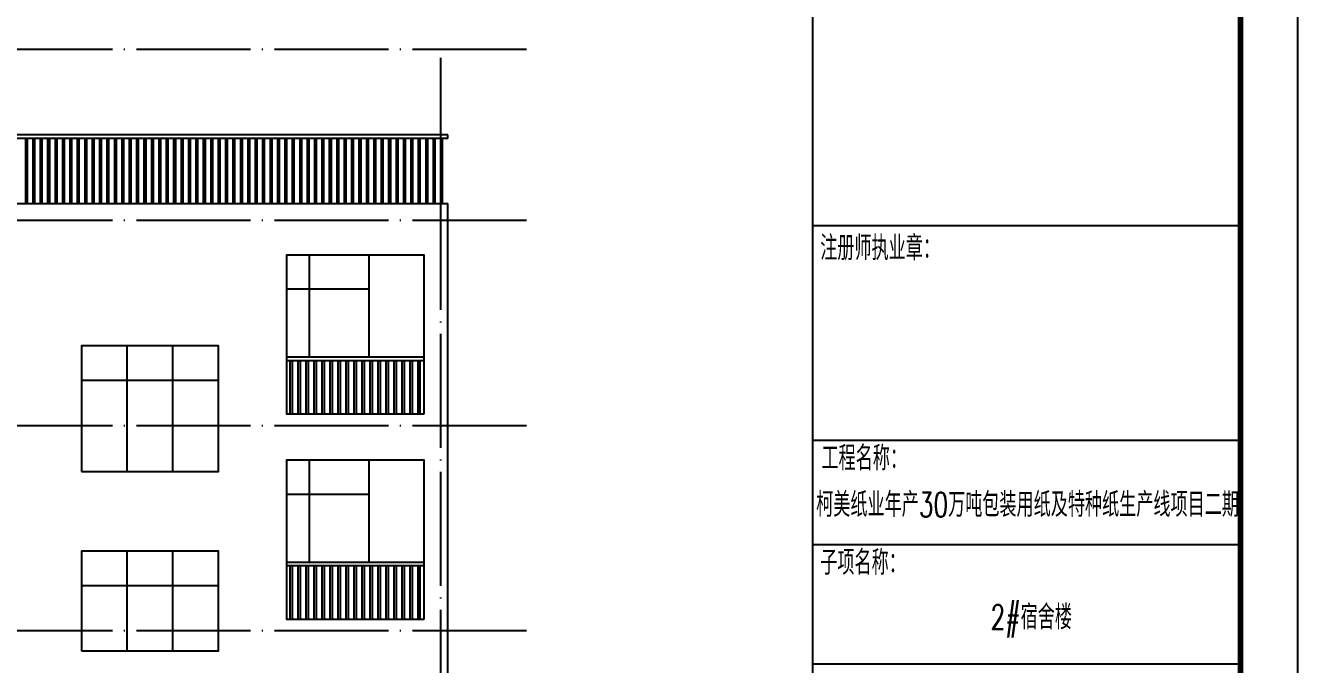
# Model space of a CAD drawing. Extents: x -695846 to 822170, y -413475 to 397179.
# Drawn here: x 372511 to 394820, y -56181 to -44972 of the extents above; entities that cross this region are included whole.
import ezdxf
from ezdxf.enums import TextEntityAlignment as Align

# ---------------------------------------------------------------- set-up
doc = ezdxf.new("R2010")
doc.units = 0
doc.header["$LTSCALE"] = 1000
doc.header["$MEASUREMENT"] = 0
doc.linetypes.add('DOTE', pattern=[2.42, 2, -0.2, 0.02, -0.2])
for name, color, linetype in [('A-立面阳台栏杆', 157, 'Continuous'), ('DOTE', 1, 'DOTE'), ('T-图框-175', 175, 'Continuous'), ('TK', 4, 'Continuous'), ('WINDOW', 4, 'Continuous')]:
    doc.layers.add(name, color=color, linetype=linetype)
doc.styles.add('tk', font='txt.shx', dxfattribs={"width": 0.7, "bigfont": 'hztxt.shx'})

# ---------------------------------------------------------------- blocks, each defined once
blk = doc.blocks.new('3er1t35wer1t')
at = {"layer": 'TK', "color": 7}
for p, q in [((313385, 281503), (320878, 281503)), ((313400, 277740), (320900, 277740)), ((313379, 275909), (320879, 275909)), ((313385, 273816), (320885, 273816))]:
    blk.add_line(p, q, dxfattribs=at)
blk.add_lwpolyline([(313385, 263477), (313385, 303477), (320885, 303477), (320885, 263477)], close=True, dxfattribs=at)
at = {"layer": 'TK', "color": 7, "lineweight": -3, "style": 'tk', "width": 0.7}
for s, p in [('注册师执业章：', (313515, 280897)), ('工程名称：', (313537, 277210)), ('子项名称：', (313516, 275379))]:
    blk.add_text(s, height=428.6, dxfattribs=at).set_placement(p)
blk.add_text('柯美纸业年产30万吨包装用纸及特种纸生产线项目二期', height=428.57, dxfattribs=at).set_placement((317151, 276396), align=Align.CENTER)

msp = doc.modelspace()

# ---------------------------------------------------------------- linework, layer by layer
msp.add_line((379916, -59642), (379916, -48092))
msp.add_lwpolyline([(343976, -48092), (379916, -48092)])
for points in [[(379496, -51792), (377096, -51792), (377096, -48992), (379496, -48992)], [(379496, -55392), (377096, -55392), (377096, -52592), (379496, -52592)]]:
    msp.add_lwpolyline(points, close=True)
at = {"layer": 'A-立面阳台栏杆'}
for p, q in [((379496, -50792), (377096, -50792)), ((379496, -50852), (377096, -50852)), ((379496, -54392), (377096, -54392)), ((379496, -54452), (377096, -54452))]:
    msp.add_line(p, q, dxfattribs=at)
for points in [[(379916, -46892), (343976, -46892)], [(379916, -46952), (343976, -46952)], [(372516, -48092), (372516, -46952)], [(372546, -48092), (372546, -46952)], [(372646, -48092), (372646, -46952)], [(372676, -48092), (372676, -46952)], [(372776, -48092), (372776, -46952)], [(372806, -48092), (372806, -46952)], [(372906, -48092), (372906, -46952)], [(372936, -48092), (372936, -46952)], [(373036, -48092), (373036, -46952)], [(373066, -48092), (373066, -46952)], [(373166, -48092), (373166, -46952)], [(373196, -48092), (373196, -46952)], [(373296, -48092), (373296, -46952)], [(373326, -48092), (373326, -46952)], [(373426, -48092), (373426, -46952)], [(373456, -48092), (373456, -46952)], [(373556, -48092), (373556, -46952)], [(373586, -48092), (373586, -46952)], [(373686, -48092), (373686, -46952)], [(373716, -48092), (373716, -46952)], [(373816, -48092), (373816, -46952)], [(373846, -48092), (373846, -46952)], [(373946, -48092), (373946, -46952)], [(373976, -48092), (373976, -46952)], [(374076, -48092), (374076, -46952)], [(374106, -48092), (374106, -46952)], [(374206, -48092), (374206, -46952)], [(374236, -48092), (374236, -46952)], [(374336, -48092), (374336, -46952)], [(374366, -48092), (374366, -46952)], [(374466, -48092), (374466, -46952)], [(374496, -48092), (374496, -46952)], [(374596, -48092), (374596, -46952)], [(374626, -48092), (374626, -46952)], [(374726, -48092), (374726, -46952)], [(374756, -48092), (374756, -46952)], [(374856, -48092), (374856, -46952)], [(374886, -48092), (374886, -46952)], [(374986, -48092), (374986, -46952)], [(375016, -48092), (375016, -46952)], [(375116, -48092), (375116, -46952)], [(375146, -48092), (375146, -46952)], [(375246, -48092), (375246, -46952)], [(375276, -48092), (375276, -46952)], [(375376, -48092), (375376, -46952)], [(375406, -48092), (375406, -46952)], [(375506, -48092), (375506, -46952)], [(375536, -48092), (375536, -46952)], [(375636, -48092), (375636, -46952)], [(375666, -48092), (375666, -46952)], [(375766, -48092), (375766, -46952)], [(375796, -48092), (375796, -46952)], [(375896, -48092), (375896, -46952)], [(375926, -48092), (375926, -46952)], [(376026, -48092), (376026, -46952)], [(376056, -48092), (376056, -46952)], [(376156, -48092), (376156, -46952)], [(376186, -48092), (376186, -46952)], [(376286, -48092), (376286, -46952)], [(376316, -48092), (376316, -46952)], [(376416, -48092), (376416, -46952)], [(376446, -48092), (376446, -46952)], [(376546, -48092), (376546, -46952)], [(376576, -48092), (376576, -46952)], [(376676, -48092), (376676, -46952)], [(376706, -48092), (376706, -46952)], [(376806, -48092), (376806, -46952)], [(376836, -48092), (376836, -46952)], [(376936, -48092), (376936, -46952)], [(376966, -48092), (376966, -46952)], [(377066, -48092), (377066, -46952)], [(377096, -48092), (377096, -46952)], [(377196, -48092), (377196, -46952)], [(377226, -48092), (377226, -46952)], [(377326, -48092), (377326, -46952)], [(377356, -48092), (377356, -46952)], [(377456, -48092), (377456, -46952)], [(377486, -48092), (377486, -46952)], [(377586, -48092), (377586, -46952)], [(377616, -48092), (377616, -46952)], [(377716, -48092), (377716, -46952)], [(377746, -48092), (377746, -46952)], [(377846, -48092), (377846, -46952)], [(377876, -48092), (377876, -46952)], [(377976, -48092), (377976, -46952)], [(378006, -48092), (378006, -46952)], [(378106, -48092), (378106, -46952)], [(378136, -48092), (378136, -46952)], [(378236, -48092), (378236, -46952)], [(378266, -48092), (378266, -46952)], [(378366, -48092), (378366, -46952)], [(378396, -48092), (378396, -46952)], [(378496, -48092), (378496, -46952)], [(378526, -48092), (378526, -46952)], [(378626, -48092), (378626, -46952)], [(378656, -48092), (378656, -46952)], [(378756, -48092), (378756, -46952)], [(378786, -48092), (378786, -46952)], [(378886, -48092), (378886, -46952)], [(378916, -48092), (378916, -46952)], [(379016, -48092), (379016, -46952)], [(379046, -48092), (379046, -46952)], [(379146, -48092), (379146, -46952)], [(379176, -48092), (379176, -46952)], [(379276, -48092), (379276, -46952)], [(379306, -48092), (379306, -46952)], [(379406, -48092), (379406, -46952)], [(379436, -48092), (379436, -46952)], [(379536, -48092), (379536, -46952)], [(379566, -48092), (379566, -46952)], [(379666, -48092), (379666, -46952)], [(379696, -48092), (379696, -46952)], [(379796, -48092), (379796, -46952)], [(379826, -48092), (379826, -46952)], [(379916, -46952), (379916, -46892)], [(377156, -51792), (377156, -50852)], [(377196, -51792), (377196, -50852)], [(377296, -51792), (377296, -50852)], [(377336, -51792), (377336, -50852)], [(377436, -51792), (377436, -50852)], [(377476, -51792), (377476, -50852)], [(377576, -51792), (377576, -50852)], [(377616, -51792), (377616, -50852)], [(377716, -51792), (377716, -50852)], [(377756, -51792), (377756, -50852)], [(377856, -51792), (377856, -50852)], [(377896, -51792), (377896, -50852)], [(377996, -51792), (377996, -50852)], [(378036, -51792), (378036, -50852)], [(378136, -51792), (378136, -50852)], [(378176, -51792), (378176, -50852)], [(378276, -51792), (378276, -50852)], [(378316, -51792), (378316, -50852)], [(378416, -51792), (378416, -50852)], [(378456, -51792), (378456, -50852)], [(378556, -51792), (378556, -50852)], [(378596, -51792), (378596, -50852)], [(378696, -51792), (378696, -50852)], [(378736, -51792), (378736, -50852)], [(378836, -51792), (378836, -50852)], [(378876, -51792), (378876, -50852)], [(378976, -51792), (378976, -50852)], [(379016, -51792), (379016, -50852)], [(379116, -51792), (379116, -50852)], [(379156, -51792), (379156, -50852)], [(379256, -51792), (379256, -50852)], [(379296, -51792), (379296, -50852)], [(379396, -51792), (379396, -50852)], [(379436, -51792), (379436, -50852)], [(377156, -55392), (377156, -54452)], [(377196, -55392), (377196, -54452)], [(377296, -55392), (377296, -54452)], [(377336, -55392), (377336, -54452)], [(377436, -55392), (377436, -54452)], [(377476, -55392), (377476, -54452)], [(377576, -55392), (377576, -54452)], [(377616, -55392), (377616, -54452)], [(377716, -55392), (377716, -54452)], [(377756, -55392), (377756, -54452)], [(377856, -55392), (377856, -54452)], [(377896, -55392), (377896, -54452)], [(377996, -55392), (377996, -54452)], [(378036, -55392), (378036, -54452)], [(378136, -55392), (378136, -54452)], [(378176, -55392), (378176, -54452)], [(378276, -55392), (378276, -54452)], [(378316, -55392), (378316, -54452)], [(378416, -55392), (378416, -54452)], [(378456, -55392), (378456, -54452)], [(378556, -55392), (378556, -54452)], [(378596, -55392), (378596, -54452)], [(378696, -55392), (378696, -54452)], [(378736, -55392), (378736, -54452)], [(378836, -55392), (378836, -54452)], [(378876, -55392), (378876, -54452)], [(378976, -55392), (378976, -54452)], [(379016, -55392), (379016, -54452)], [(379116, -55392), (379116, -54452)], [(379156, -55392), (379156, -54452)], [(379256, -55392), (379256, -54452)], [(379296, -55392), (379296, -54452)], [(379396, -55392), (379396, -54452)], [(379436, -55392), (379436, -54452)]]:
    msp.add_lwpolyline(points, dxfattribs=at)
at = {"layer": 'DOTE'}
for p, q in [((381296, -45392), (342596, -45392)), ((379796, -59642), (379796, -45392)), ((381296, -48392), (342596, -48392)), ((381296, -51992), (342596, -51992)), ((381296, -55592), (342596, -55592))]:
    msp.add_line(p, q, dxfattribs=at)
at = {"layer": 'T-图框-175'}
msp.add_lwpolyline([(335420, -67509), (335420, -25509), (394820, -25509), (394820, -67509)], close=True, dxfattribs=at)
at = {"layer": 'T-图框-175', "const_width": 100}
msp.add_lwpolyline([(337920, -66509), (393820, -66509), (393820, -26509), (337920, -26509)], close=True, dxfattribs=at)
at = {"layer": 'WINDOW', "color": 8}
for points in [[(377486, -48992), (377486, -50792)], [(378536, -50792), (378536, -48992), (378536, -48992)], [(377096, -49592), (378536, -49592)], [(377486, -52592), (377486, -54392)], [(378536, -54392), (378536, -52592), (378536, -52592)], [(377096, -53192), (378536, -53192)]]:
    msp.add_lwpolyline(points, dxfattribs=at)
at = {"layer": 'WINDOW'}
for points in [[(373496, -52792), (375896, -52792), (375896, -50592), (373496, -50592)], [(373496, -55942), (375896, -55942), (375896, -54192), (373496, -54192)]]:
    msp.add_lwpolyline(points, close=True, dxfattribs=at)
for points in [[(374296, -52792), (374296, -50592)], [(375096, -52792), (375096, -50592)], [(373496, -51192), (375896, -51192)], [(374296, -55942), (374296, -54192)], [(375096, -55942), (375096, -54192)], [(373496, -54792), (375896, -54792)]]:
    msp.add_lwpolyline(points, dxfattribs=at)

# ---------------------------------------------------------------- block references
msp.add_blockref('3er1t35wer1t', (72934, -329986))

# ---------------------------------------------------------------- texts
at = {"layer": 'TK', "color": 7, "lineweight": -3, "style": 'tk', "width": 0.7}
msp.add_text('2#宿舍楼', height=428.6, dxfattribs=at).set_placement((390150, -55563), align=Align.CENTER)

doc.saveas('drawing.dxf')
